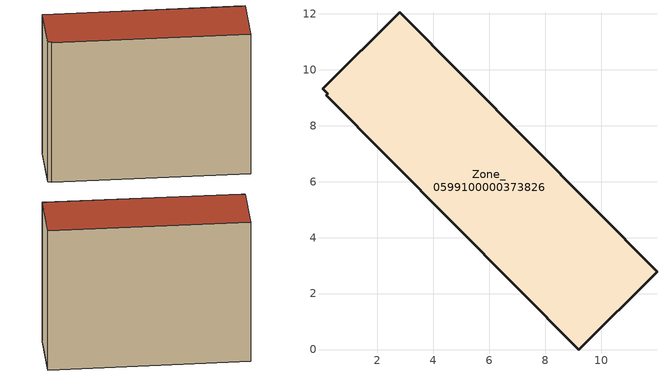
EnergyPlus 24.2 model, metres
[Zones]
Zone_0599100000373826
 floor ground (C_G): 0.22,9.14 0.04,9.32 2.79,12.05 12,2.77 9.2,0 0.18,9.1 z0
 wall outside (C_F): 9.2,0 12,2.77 2.79,12.05 0.04,9.32 0.22,9.14 0.18,9.1 9.2,0 z0:10.08
 roof outside (C_R): 0.04,9.32 0.22,9.14 0.18,9.1 9.2,0 12,2.77 2.79,12.05 z10.08
[BUILDING]
Pand.0599100000373826: North Axis=0; Terrain=City; Loads Convergence Tolerance Value=0.04; Temperature Convergence Tolerance Value=0.4; Solar Distribution=FullExterior; Maximum Number of Warmup Days=25; Minimum Number of Warmup Days=1
[Site:Location]
Rotterdam.The.Hague.AP_ZH_NLD Design_Conditions: Latitude=51.96; Longitude=4.45; Time Zone=1; Elevation=-4.5
[SITE:GROUNDTEMPERATURE:BUILDINGSURFACE]
18, 18, 18, 18, 18, 18, 18, 18, 18, 18, 18, 18
[MATERIAL] Thermal Absorptance=0.9; Solar Absorptance=0.7; Visible Absorptance=0.7
Name | Roughness | Thickness | Conductivity | Density | Specific Heat
G.TI.1992-2005 | MediumSmooth | 0.15 | 0.06 | 540 | 1210
F.TI.1992-2005 | Rough | 0.3 | 0.12 | 1920 | 840
R.TI.1992-2005 | MediumRough | 0.2 | 0.08 | 1500 | 1000
[CONSTRUCTION]
C_G: G.TI.1992-2005
C_F: F.TI.1992-2005
C_R: R.TI.1992-2005
[ZONE]
Zone_0599100000373826: Type=1; Multiplier=1; Ceiling Height=Autocalculate; Volume=Autocalculate; Floor Area=autocalculate; Part of Total Floor Area=Yes
[ZONEINFILTRATION:DESIGNFLOWRATE]
Infil_Zone_0599100000373826: Zone or ZoneList or Space or SpaceList=Zone_0599100000373826; Schedule=AlwaysOn; Design Flow Rate Calculation Method=Flow/Area; Flow Rate per Floor Area=0.0015; Constant Term Coefficient=1; Temperature Term Coefficient=0; Velocity Term Coefficient=0; Velocity Squared Term Coefficient=0
[HVACTEMPLATE:ZONE:IDEALLOADSAIRSYSTEM]
Zone_0599100000373826: Maximum Heating Supply Air Temperature=50; Minimum Cooling Supply Air Temperature=13; Maximum Heating Supply Air Humidity Ratio=0.0156; Minimum Cooling Supply Air Humidity Ratio=0.0077; Heating Limit=NoLimit; Cooling Limit=NoLimit; Dehumidification Control Type=ConstantSensibleHeatRatio; Cooling Sensible Heat Ratio=0.7; Dehumidification Setpoint=60; Humidification Control Type=None; Humidification Setpoint=30; Outdoor Air Method=None; Outdoor Air Flow Rate per Person=0.00944; Outdoor Air Flow Rate per Zone Floor Area=0; Outdoor Air Flow Rate per Zone=0; Demand Controlled Ventilation Type=None; Outdoor Air Economizer Type=NoEconomizer; Heat Recovery Type=None; Sensible Heat Recovery Effectiveness=0.7; Latent Heat Recovery Effectiveness=0.65
[ZONECONTROL:THERMOSTAT]
ThermostatControl_Zone_0599100000373826: Zone or ZoneList=Zone_0599100000373826; Control Type Schedule=DualSetpointControlType; Control 1=Thermostat_Zone_0599100000373826; Temperature Difference Between Cutout And Setpoint=0
[THERMOSTATSETPOINT:DUALSETPOINT]
Thermostat_Zone_0599100000373826: Heating Setpoint Temperature Schedule=HeatingSetpoint_Zone_0599100000373826; Cooling Setpoint Temperature Schedule=CoolingSetpoint_Zone_0599100000373826
[SCHEDULE:COMPACT]
HeatingSetpoint_Zone_0599100000373826: Through: 12/31, For: AllDays, Until: 24:00, 21
CoolingSetpoint_Zone_0599100000373826: Through: 12/31, For: AllDays, Until: 24:00, 24
DualSetpointControlType: Through: 12/31, For: AllDays, Until: 24:00, 4
AlwaysOn: Through: 12/31, For: AllDays, Until: 24:00, 1
